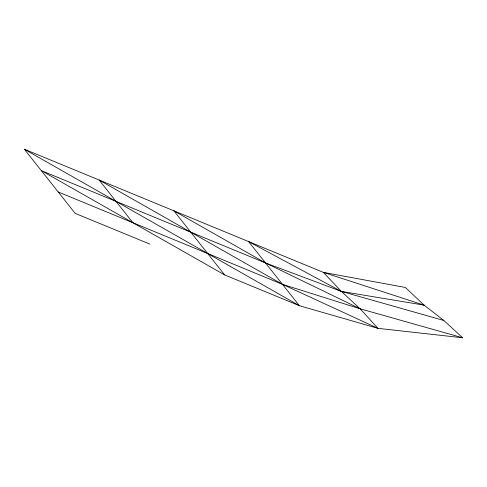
<?xml version="1.0" encoding="UTF-8"?>
<svg xmlns="http://www.w3.org/2000/svg" width="487" height="487" viewBox="0 0 487 487"><rect width="100%" height="100%" fill="white"/><g stroke="black" fill="none" stroke-linecap="round" stroke-linejoin="round"><path stroke-width="0.73" d="M462.65 337.777L377.949 328.341L299.395 305.708L224.647 274.924L41.285 170.602L265.525 262.956L341.363 291.415L443.821 320.464L462.65 337.777L360.155 308.801L282.46 284.335L58.221 191.975M149.905 244.133L75.156 213.349L24.35 149.223L323.338 272.367L424.067 305.136L443.821 320.464M132.969 222.76L99.098 180.013L282.46 284.335L377.949 328.341L360.155 308.801L265.525 262.956L173.847 210.798L224.647 274.924M24.35 149.223L299.395 305.708L248.595 241.582L341.363 291.415L360.155 308.801M424.067 305.136L341.363 291.415L323.338 272.367L405.403 287.47L424.067 305.136"/></g></svg>
